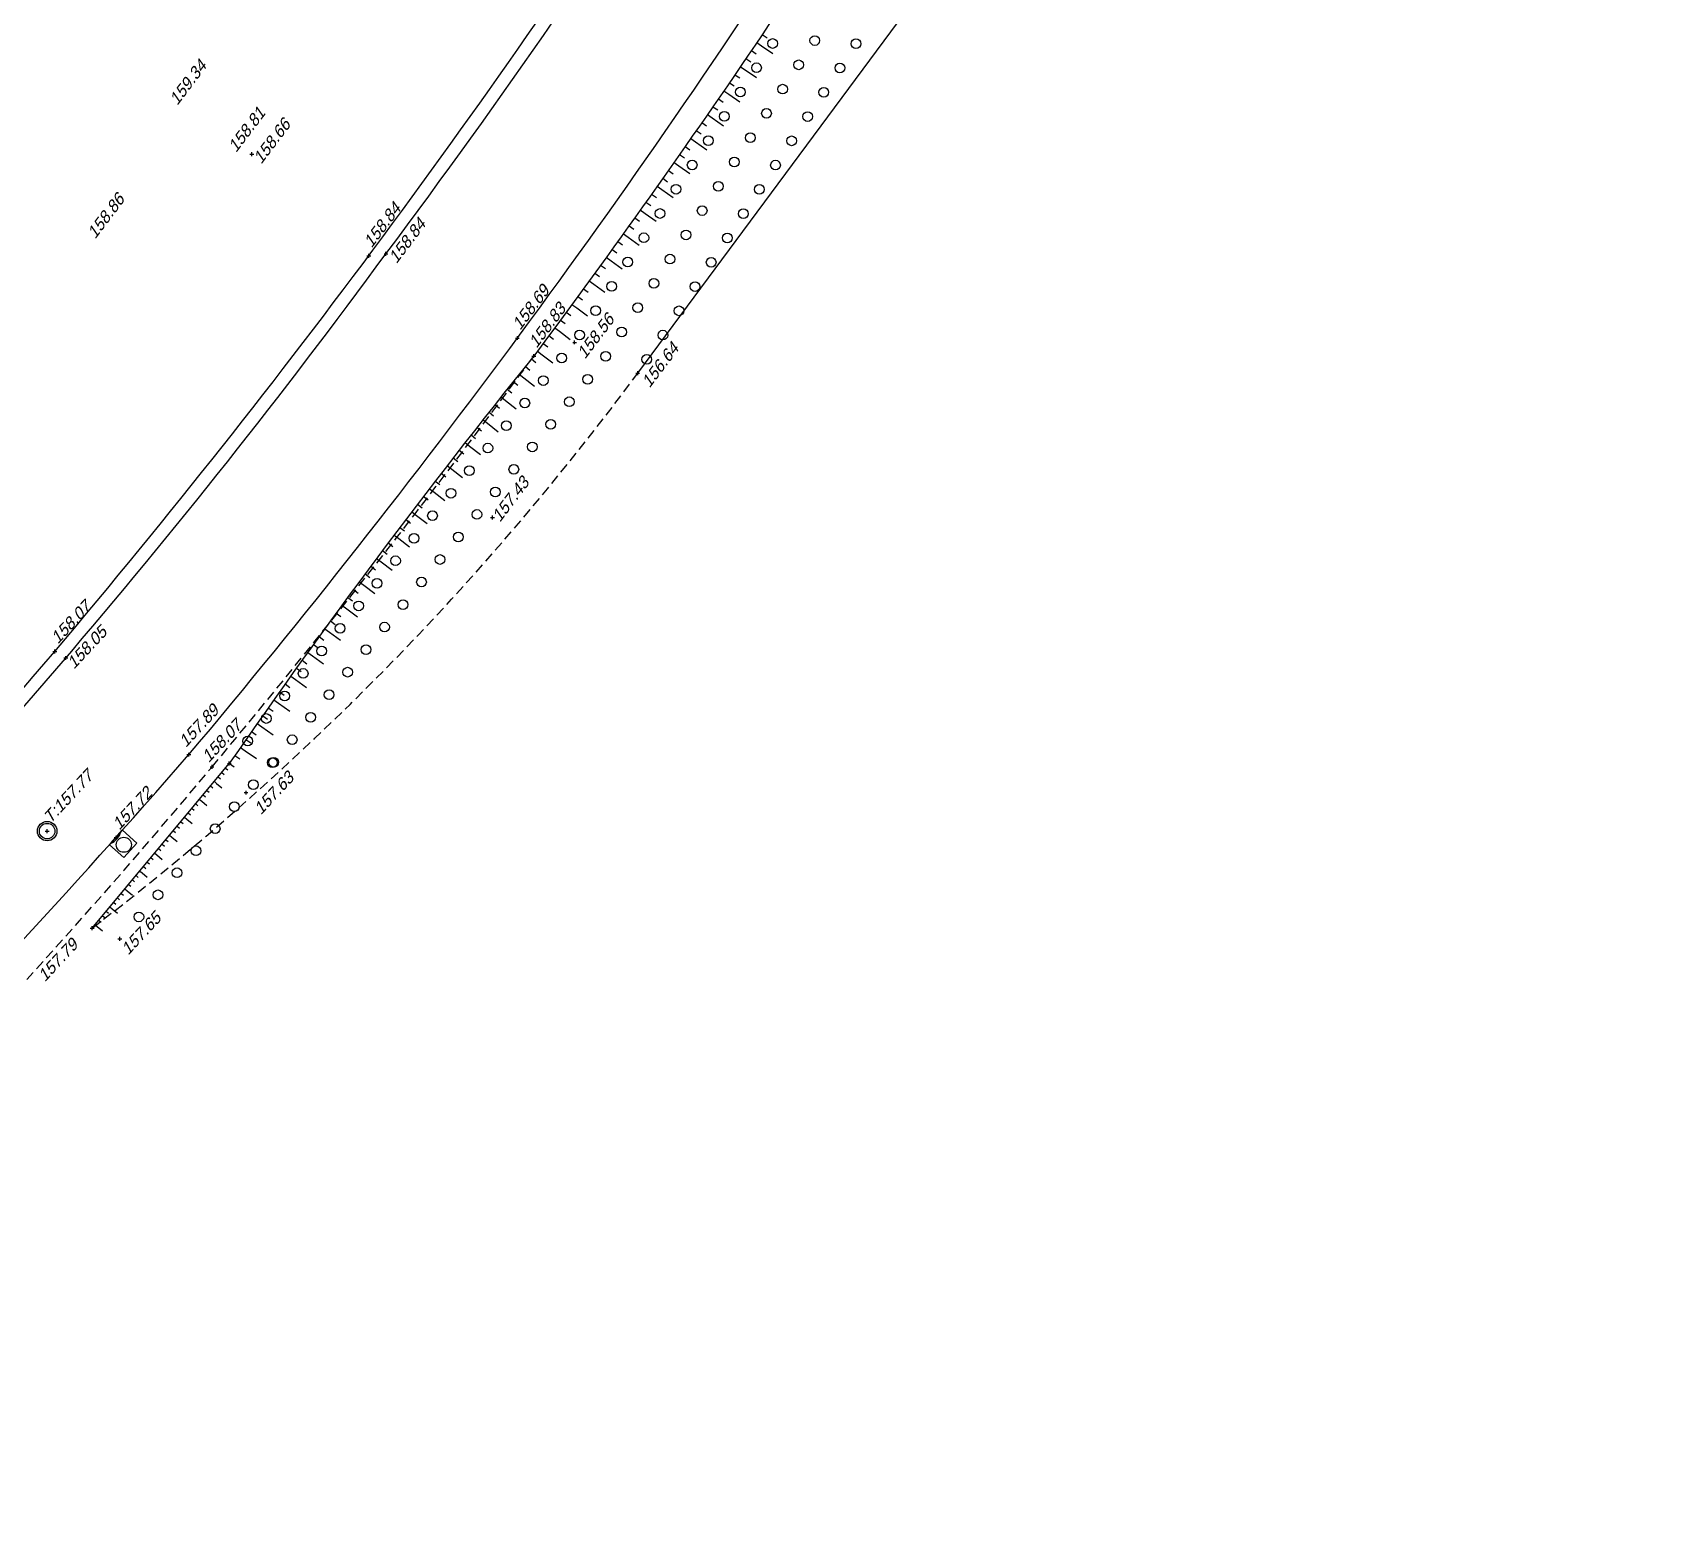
# Model space of a CAD drawing. Header units: metres. Extents: x 1633075 to 1634601, y 8175308 to 8177203.
# Drawn here: x 1634205.5 to 1634289.8, y 8175887.6 to 8175965 of the extents above; entities that cross this region are included whole.
import ezdxf

# ---------------------------------------------------------------- set-up
doc = ezdxf.new("R2010")
doc.units = ezdxf.units.M
doc.header["$LTSCALE"] = 2
doc.header["$PDMODE"] = 2
doc.header["$PDSIZE"] = 0.1
doc.linetypes.add('CACHE', pattern=[0.375, 0.25, -0.125])
doc.linetypes.add('CONTINU', pattern=[0])
for name, color, linetype in [('C15785 - ALLEE', 7, 'CACHE'), ('C15785 - ASSAINIS', 6, 'Continuous'), ('C15785 - BORDURES', 7, 'CONTINU'), ('C15785 - BTALUS', 3, 'CACHE'), ('C15785 - DBA', 252, 'Continuous'), ('C15785 - HTALUS', 7, 'Continuous'), ('C15785 - POINT 2D', 7, 'Continuous'), ('C15785 - Talus', 7, 'Continuous'), ('C15785 - VEGET', 3, 'Continuous'), ('C15785 - Z', 7, 'Continuous')]:
    doc.layers.add(name, color=color, linetype=linetype)
doc.styles.get("Standard").update_dxf_attribs({"font": 'arial.ttf'})

# ---------------------------------------------------------------- blocks, each defined once
blk = doc.blocks.new('R')
blk.add_circle((0, 0, 0.001), 0.25)
blk = doc.blocks.new('TALH100A')
blk.add_line((0, 0.3), (0, 1))
blk = doc.blocks.new('TALH100B')
blk.add_line((0, 0), (0, 0.3))
blk = doc.blocks.new('TALB050A')
blk.add_line((0, -0.15), (0, -0.5))
blk = doc.blocks.new('TALB050B')
blk.add_line((0, 0), (0, -0.15))
blk = doc.blocks.new('TAMPON')
blk.add_circle((0, 0), 0.5)

msp = doc.modelspace()

# ---------------------------------------------------------------- linework, layer by layer
at = {"layer": 'C15785 - ALLEE'}
for centre, radius, start, end in [((1633883.195, 8176203.748), 431.72, 320.16409, 323.7305), ((1633968.563, 8176131.967), 320.185, 310.26117, 320.24159)]:
    msp.add_arc(centre, radius, start, end, dxfattribs=at)
at = {"layer": 'C15785 - ASSAINIS'}
for p, q in [((1634210.091, 8175923.935), (1634209.425, 8175923.189)), ((1634210.837, 8175923.269), (1634210.091, 8175923.935)), ((1634209.425, 8175923.189), (1634210.171, 8175922.523)), ((1634210.171, 8175922.523), (1634210.837, 8175923.269))]:
    msp.add_line(p, q, dxfattribs=at)
for centre, radius in [((1634206.218, 8175923.888), 0.4), ((1634210.165, 8175923.186), 0.389)]:
    msp.add_circle(centre, radius, dxfattribs=at)
msp.add_arc((1634209.032, 8175924.2), 1.049, 295.40347, 341.03964, dxfattribs=at)
at = {"layer": 'C15785 - BORDURES'}
for centre, radius, start, end in [((1633880.769, 8176207.492), 434.665, 319.95369, 327.20614), ((1633866.819, 8176229.5), 459.57, 312.0733, 318.97224)]:
    msp.add_arc(centre, radius, start, end, dxfattribs=at)
at = {"layer": 'C15785 - BTALUS'}
msp.add_arc((1634121.885, 8176032.108), 142.574, 307.42708, 323.58315, dxfattribs=at)
at = {"layer": 'C15785 - DBA'}
for centre, radius, start, end in [((1633911.365, 8176187.393), 390.102, 323.18208, 331.86235), ((1633881.891, 8176207.348), 425.009, 319.82019, 327.16103), ((1633935.804, 8176164.61), 356.902, 315.11377, 323.7589), ((1633908.932, 8176187.435), 391.508, 315.50648, 319.49351)]:
    msp.add_arc(centre, radius, start, end, dxfattribs=at)
at = {"layer": 'C15785 - HTALUS'}
msp.add_lwpolyline([(1634289.818, 8176022.341, 0.175433), (1634279.139, 8176018.019), (1634264.072, 8175996.988), (1634254.006, 8175981.949, -0.022861), (1634231.266, 8175948.349, 0.018628), (1634215.594, 8175927.365, 0.018628)], format="xyb", dxfattribs=at)
msp.add_lwpolyline([(1634208.534, 8175918.886), (1634215.594, 8175927.365)], dxfattribs=at)
at = {"layer": 'C15785 - POINT 2D'}
for p in [(1634216.753, 8175958.747), (1634222.772, 8175953.511), (1634223.659, 8175953.615), (1634230.422, 8175949.276), (1634233.369, 8175949.055), (1634231.266, 8175948.349), (1634236.616, 8175947.468), (1634229.14, 8175940.033), (1634206.608, 8175933.137), (1634207.18, 8175932.804), (1634213.515, 8175927.826), (1634214.705, 8175927.192), (1634215.594, 8175927.365), (1634216.454, 8175925.868), (1634206.218, 8175923.888), (1634209.77, 8175923.551), (1634208.534, 8175918.886), (1634209.958, 8175918.338)]:
    msp.add_point(p, dxfattribs=at)
at = {"layer": 'C15785 - Talus'}
msp.add_lwpolyline([(1634236.616, 8175947.468), (1634251.459, 8175967.514)], dxfattribs=at)

# ---------------------------------------------------------------- block references
at = {"layer": 'C15785 - ASSAINIS', "rotation": 359.5000271160415}
msp.add_blockref('TAMPON', (1634206.218, 8175923.888), dxfattribs=at)
at = {"layer": 'C15785 - Talus'}
for name, p, rotation in [('TALH100B', (1634242.468, 8175964.075), 235.7832605850847), ('TALH100B', (1634242.749, 8175964.489), 235.8477964934298), ('TALH100A', (1634242.749, 8175964.489), 235.8477964934298), ('TALH100B', (1634243.029, 8175964.903), 235.9123324223216), ('TALH100B', (1634241.904, 8175963.249), 235.6541887500833), ('TALH100B', (1634242.186, 8175963.662), 235.7187246595259), ('TALH100B', (1634241.339, 8175962.424), 235.5251169135696), ('TALH100B', (1634241.622, 8175962.836), 235.5896528410103), ('TALH100A', (1634241.904, 8175963.249), 235.6541887500833), ('TALH100B', (1634240.772, 8175961.6), 235.3960450828423), ('TALH100B', (1634241.056, 8175962.012), 235.4605809930756), ('TALH100A', (1634241.056, 8175962.012), 235.4605809930756), ('TALH100B', (1634240.204, 8175960.778), 235.2669732432589), ('TALH100B', (1634240.488, 8175961.189), 235.3315091752395), ('TALH100B', (1634239.633, 8175959.956), 235.1379014131227), ('TALH100B', (1634239.918, 8175960.367), 235.2024373315798), ('TALH100A', (1634240.204, 8175960.778), 235.2669732432589), ('TALH100B', (1634239.06, 8175959.137), 235.008829588769), ('TALH100B', (1634239.347, 8175959.546), 235.0733655217377), ('TALH100A', (1634239.347, 8175959.546), 235.0733655217377), ('TALH100B', (1634238.486, 8175958.318), 234.8797577556347), ('TALH100B', (1634238.773, 8175958.727), 234.9442936896633), ('TALH100B', (1634237.91, 8175957.501), 234.7506859319085), ('TALH100B', (1634238.198, 8175957.909), 234.8152218425137), ('TALH100A', (1634238.486, 8175958.318), 234.8797577556347), ('TALH100B', (1634237.332, 8175956.685), 234.6216141029968), ('TALH100B', (1634237.621, 8175957.093), 234.6861500073308), ('TALH100A', (1634237.621, 8175957.093), 234.6861500073308), ('TALH100B', (1634236.752, 8175955.87), 234.4925422652086), ('TALH100A', (1634236.752, 8175955.87), 234.4925422652086), ('TALH100B', (1634237.042, 8175956.277), 234.5570781914539), ('TALH100B', (1634236.17, 8175955.057), 234.3634704256559), ('TALH100B', (1634236.461, 8175955.463), 234.4280063385258), ('TALH100B', (1634235.587, 8175954.245), 234.2343985900422), ('TALH100B', (1634235.879, 8175954.65), 234.2989345083361), ('TALH100A', (1634235.879, 8175954.65), 234.2989345083361), ('TALH100B', (1634235.001, 8175953.434), 234.1053267764781), ('TALH100A', (1634235.001, 8175953.434), 234.1053267764781), ('TALH100B', (1634235.294, 8175953.839), 234.1698626959017), ('TALH100B', (1634234.414, 8175952.624), 233.9762549391034), ('TALH100B', (1634234.708, 8175953.029), 234.0407908459576), ('TALH100B', (1634233.825, 8175951.816), 233.8471831053782), ('TALH100B', (1634234.12, 8175952.22), 233.9117190280287), ('TALH100A', (1634234.12, 8175952.22), 233.9117190280287), ('TALH100B', (1634232.938, 8175950.607), 233.6535753772628), ('TALH100B', (1634233.234, 8175951.009), 233.718111292292), ('TALH100A', (1634233.234, 8175951.009), 233.718111292292), ('TALH100B', (1634233.53, 8175951.413), 233.7826471853749), ('TALH100B', (1634232.344, 8175949.802), 233.524503525994), ('TALH100B', (1634232.641, 8175950.204), 233.5890394328889), ('TALH100B', (1634231.749, 8175948.998), 233.3954317017211), ('TALH100B', (1634232.047, 8175949.4), 233.4599676074406), ('TALH100A', (1634232.344, 8175949.802), 233.524503525994), ('TALH100B', (1634231.146, 8175948.201), 231.1429503762483), ('TALH100B', (1634231.451, 8175948.597), 233.3308957912377), ('TALH100A', (1634231.451, 8175948.597), 233.3308957912377), ('TALH100B', (1634230.52, 8175947.421), 231.3058989233397), ('TALH100A', (1634230.52, 8175947.421), 231.3058989233397), ('TALH100B', (1634230.833, 8175947.811), 231.2244246554049), ('TALH100B', (1634229.896, 8175946.64), 231.4688474450942), ('TALH100B', (1634230.208, 8175947.031), 231.3873731740214), ('TALH100B', (1634229.274, 8175945.857), 231.6317959574782), ('TALH100B', (1634229.585, 8175946.248), 231.5503216867562), ('TALH100A', (1634229.585, 8175946.248), 231.5503216867562), ('TALH100B', (1634228.345, 8175944.678), 231.8762187556655), ('TALH100B', (1634228.654, 8175945.072), 231.7947444763026), ('TALH100A', (1634228.654, 8175945.072), 231.7947444763026), ('TALH100B', (1634228.964, 8175945.464), 231.7132702302214), ('TALH100B', (1634227.729, 8175943.891), 232.0391672565109), ('TALH100B', (1634228.037, 8175944.285), 231.9576930067572), ('TALH100B', (1634227.115, 8175943.102), 232.2021157931885), ('TALH100B', (1634227.422, 8175943.496), 232.1206415316314), ('TALH100A', (1634227.729, 8175943.891), 232.0391672565109), ('TALH100B', (1634226.503, 8175942.311), 232.3650643157692), ('TALH100B', (1634226.809, 8175942.706), 232.2835900457013), ('TALH100A', (1634226.809, 8175942.706), 232.2835900457013), ('TALH100B', (1634225.894, 8175941.518), 232.5280128296563), ('TALH100A', (1634225.894, 8175941.518), 232.5280128296563), ('TALH100B', (1634226.198, 8175941.914), 232.4465385647208), ('TALH100B', (1634225.287, 8175940.723), 232.6909613513578), ('TALH100B', (1634225.59, 8175941.121), 232.6094870938993), ('TALH100B', (1634224.682, 8175939.927), 232.8539098748302), ('TALH100B', (1634224.984, 8175940.325), 232.7724356172054), ('TALH100A', (1634224.984, 8175940.325), 232.7724356172054), ('TALH100B', (1634224.079, 8175939.129), 233.0168584056843), ('TALH100A', (1634224.079, 8175939.129), 233.0168584056843), ('TALH100B', (1634224.38, 8175939.528), 232.9353841504049), ('TALH100B', (1634223.179, 8175937.929), 233.2612811716662), ('TALH100B', (1634223.479, 8175938.329), 233.1798069276394), ('TALH100B', (1634223.778, 8175938.729), 233.0983326454004), ('TALH100B', (1634222.582, 8175937.127), 233.4242297235711), ('TALH100B', (1634222.88, 8175937.528), 233.3427554567545), ('TALH100A', (1634223.179, 8175937.929), 233.2612811716662), ('TALH100B', (1634221.987, 8175936.323), 233.5871782215224), ('TALH100B', (1634222.284, 8175936.725), 233.5057039768791), ('TALH100A', (1634222.284, 8175936.725), 233.5057039768791), ('TALH100B', (1634221.395, 8175935.517), 233.7501267555049), ('TALH100B', (1634221.691, 8175935.92), 233.6686525041607), ('TALH100B', (1634220.805, 8175934.71), 233.9130752777455), ('TALH100B', (1634221.1, 8175935.114), 233.8316010120388), ('TALH100A', (1634221.395, 8175935.517), 233.7501267555049), ('TALH100B', (1634220.217, 8175933.901), 234.0760237832362), ('TALH100B', (1634220.511, 8175934.306), 233.9945495475365), ('TALH100A', (1634220.511, 8175934.306), 233.9945495475365), ('TALH100B', (1634219.631, 8175933.09), 234.2389723188098), ('TALH100A', (1634219.631, 8175933.09), 234.2389723188098), ('TALH100B', (1634219.924, 8175933.496), 234.1574980631428), ('TALH100B', (1634219.048, 8175932.278), 234.401920857596), ('TALH100B', (1634219.339, 8175932.684), 234.320446595986), ('TALH100B', (1634218.467, 8175931.464), 234.56486936373), ('TALH100B', (1634218.757, 8175931.871), 234.4833951087191), ('TALH100A', (1634218.757, 8175931.871), 234.4833951087191), ('TALH100B', (1634217.889, 8175930.648), 234.727817892849), ('TALH100A', (1634217.889, 8175930.648), 234.727817892849), ('TALH100B', (1634218.178, 8175931.056), 234.6463436476458), ('TALH100B', (1634217.312, 8175929.831), 234.8907664092896), ('TALH100B', (1634217.6, 8175930.24), 234.8092921552814), ('TALH100B', (1634216.738, 8175929.012), 235.0537149372871), ('TALH100B', (1634217.025, 8175929.422), 234.9722406886825), ('TALH100A', (1634217.025, 8175929.422), 234.9722406886825), ('TALH100B', (1634216.167, 8175928.192), 235.2166634614061), ('TALH100A', (1634216.167, 8175928.192), 235.2166634614061), ('TALH100B', (1634216.452, 8175928.602), 235.1351892106008), ('TALB050B', (1634215.402, 8175927.135), 50.21573551284754), ('TALH100B', (1634215.597, 8175927.37), 235.3796119860587), ('TALH100B', (1634215.882, 8175927.781), 235.2981377254481), ('TALB050B', (1634214.634, 8175926.212), 50.21573551284754), ('TALB050B', (1634214.826, 8175926.443), 50.21573551284754), ('TALB050A', (1634214.826, 8175926.443), 50.21573551284754), ('TALB050B', (1634215.018, 8175926.674), 50.21573551284754), ('TALB050B', (1634215.21, 8175926.904), 50.21573551284754), ('TALB050B', (1634213.866, 8175925.29), 50.21573551284754), ('TALB050B', (1634214.058, 8175925.521), 50.21573551284754), ('TALB050A', (1634214.058, 8175925.521), 50.21573551284754), ('TALB050B', (1634214.25, 8175925.751), 50.21573551284754), ('TALB050B', (1634214.442, 8175925.982), 50.21573551284754), ('TALB050B', (1634213.291, 8175924.599), 50.21573551284754), ('TALB050A', (1634213.291, 8175924.599), 50.21573551284754), ('TALB050B', (1634213.483, 8175924.829), 50.21573551284754), ('TALB050B', (1634213.674, 8175925.06), 50.21573551284754), ('TALB050B', (1634212.523, 8175923.677), 50.21573551284754), ('TALB050B', (1634212.715, 8175923.907), 50.21573551284754), ('TALB050B', (1634212.907, 8175924.138), 50.21573551284754), ('TALB050B', (1634213.099, 8175924.368), 50.21573551284754), ('TALB050B', (1634211.755, 8175922.754), 50.21573551284754), ('TALB050B', (1634211.947, 8175922.985), 50.21573551284754), ('TALB050B', (1634212.139, 8175923.215), 50.21573551284754), ('TALB050B', (1634212.331, 8175923.446), 50.21573551284754), ('TALB050A', (1634212.523, 8175923.677), 50.21573551284754), ('TALB050B', (1634211.179, 8175922.063), 50.21573551284754), ('TALB050B', (1634211.371, 8175922.293), 50.21573551284754), ('TALB050B', (1634211.563, 8175922.524), 50.21573551284754), ('TALB050A', (1634211.755, 8175922.754), 50.21573551284754), ('TALB050B', (1634210.411, 8175921.141), 50.21573551284754), ('TALB050B', (1634210.603, 8175921.371), 50.21573551284754), ('TALB050B', (1634210.795, 8175921.602), 50.21573551284754), ('TALB050B', (1634210.987, 8175921.832), 50.21573551284754), ('TALB050A', (1634210.987, 8175921.832), 50.21573551284754), ('TALB050B', (1634209.643, 8175920.218), 50.21573551284754), ('TALB050B', (1634209.835, 8175920.449), 50.21573551284754), ('TALB050B', (1634210.027, 8175920.68), 50.21573551284754), ('TALB050B', (1634210.219, 8175920.91), 50.21573551284754), ('TALB050A', (1634210.219, 8175920.91), 50.21573551284754), ('TALB050B', (1634209.067, 8175919.527), 50.21573551284754), ('TALB050B', (1634209.259, 8175919.757), 50.21573551284754), ('TALB050B', (1634209.451, 8175919.988), 50.21573551284754), ('TALB050A', (1634209.451, 8175919.988), 50.21573551284754), ('TALB050B', (1634208.683, 8175919.066), 50.21573551284754), ('TALB050A', (1634208.683, 8175919.066), 50.21573551284754), ('TALB050B', (1634208.875, 8175919.296), 50.21573551284754)]:
    msp.add_blockref(name, p, dxfattribs=dict(at, rotation=rotation))
at = {"layer": 'C15785 - VEGET'}
for p, rotation in [((1634245.732, 8175964.594), 56.48196688555731), ((1634243.561, 8175964.443), 56.48196950512581), ((1634247.852, 8175964.432), 56.48196688555731), ((1634242.733, 8175963.192), 56.48196950512581), ((1634244.904, 8175963.343), 56.48196688555731), ((1634247.024, 8175963.182), 56.48196688555731), ((1634244.076, 8175962.092), 56.48196688555731), ((1634241.905, 8175961.942), 56.48196950512581), ((1634246.196, 8175961.931), 56.48196688555731), ((1634241.076, 8175960.691), 56.48196950512581), ((1634243.247, 8175960.842), 56.48196688555731), ((1634245.367, 8175960.681), 56.48196688555731), ((1634242.419, 8175959.591), 56.48196688555731), ((1634240.248, 8175959.441), 56.48196950512581), ((1634244.539, 8175959.43), 56.48196688555731), ((1634239.42, 8175958.19), 56.48196950512581), ((1634241.591, 8175958.341), 56.48196688555731), ((1634243.711, 8175958.18), 56.48196688555731), ((1634240.763, 8175957.09), 56.48196688555731), ((1634238.591, 8175956.94), 56.48196950512581), ((1634242.882, 8175956.929), 56.48196688555731), ((1634237.763, 8175955.689), 56.48196950512581), ((1634239.934, 8175955.84), 56.48196688555731), ((1634242.054, 8175955.678), 56.48196688555731), ((1634239.106, 8175954.589), 56.48196688555731), ((1634236.935, 8175954.438), 56.48196950512581), ((1634241.226, 8175954.428), 56.48196688555731), ((1634236.107, 8175953.188), 56.48196950512581), ((1634238.278, 8175953.339), 56.48196688555731), ((1634240.398, 8175953.177), 56.48196688555731), ((1634235.278, 8175951.937), 56.48196950512581), ((1634237.449, 8175952.088), 56.48196688555731), ((1634239.569, 8175951.927), 56.48196688555731), ((1634234.45, 8175950.687), 56.48196950512581), ((1634236.621, 8175950.837), 56.48196688555731), ((1634238.741, 8175950.676), 56.48196688555731), ((1634233.622, 8175949.436), 56.48196950512581), ((1634235.793, 8175949.587), 56.48196688555731), ((1634237.913, 8175949.426), 56.48196688555731), ((1634232.708, 8175948.248), 50.66503909451722), ((1634234.964, 8175948.336), 56.48196688555731), ((1634237.084, 8175948.175), 56.48196688555731), ((1634231.757, 8175947.088), 50.66503909451722), ((1634234.044, 8175947.154), 50.66503909451722), ((1634230.807, 8175945.928), 50.66503909451722), ((1634233.093, 8175945.994), 50.66503909451722), ((1634229.856, 8175944.768), 50.66503909451722), ((1634232.142, 8175944.833), 50.66503909451722), ((1634228.905, 8175943.608), 50.66503909451722), ((1634231.192, 8175943.673), 50.66503909451722), ((1634227.954, 8175942.448), 50.66503909451722), ((1634230.241, 8175942.513), 50.66503909451722), ((1634227.004, 8175941.287), 50.66503909451722), ((1634229.29, 8175941.353), 50.66503909451722), ((1634226.053, 8175940.127), 50.66503909451722), ((1634228.339, 8175940.193), 50.66503909451722), ((1634225.102, 8175938.967), 50.66503909451722), ((1634227.388, 8175939.033), 50.66503909451722), ((1634224.151, 8175937.807), 50.66503909451722), ((1634226.438, 8175937.872), 50.66503909451722), ((1634223.2, 8175936.647), 50.66503909451722), ((1634225.487, 8175936.712), 50.66503909451722), ((1634222.25, 8175935.486), 50.66503909451722), ((1634224.536, 8175935.552), 50.66503909451722), ((1634221.299, 8175934.326), 50.66503909451722), ((1634223.585, 8175934.392), 50.66503909451722), ((1634220.348, 8175933.166), 50.66503909451722), ((1634222.635, 8175933.232), 50.66503909451722), ((1634219.397, 8175932.006), 50.66503909451722), ((1634221.684, 8175932.071), 50.66503909451722), ((1634218.447, 8175930.846), 50.66503909451722), ((1634220.733, 8175930.911), 50.66503909451722), ((1634217.496, 8175929.686), 50.66503909451722), ((1634219.782, 8175929.751), 50.66503909451722), ((1634216.545, 8175928.525), 50.66503909451722), ((1634218.831, 8175928.591), 50.66503909451722), ((1634217.811, 8175927.412), 49.12645812049875), ((1634217.881, 8175927.431), 50.66503909451722), ((1634216.829, 8175926.278), 49.12645812049875), ((1634215.848, 8175925.143), 49.12645812049875), ((1634214.866, 8175924.009), 49.12645812049875), ((1634213.885, 8175922.875), 49.12645812049875), ((1634212.903, 8175921.741), 49.12645812049875), ((1634211.921, 8175920.606), 49.12645812049875), ((1634210.94, 8175919.472), 49.12645812049875)]:
    msp.add_blockref('R', p, dxfattribs=dict(at, rotation=rotation))

# ---------------------------------------------------------------- texts
at = {"layer": 'C15785 - Z', "oblique": 18}
for s, rotation, p in [(' 159.34', 412.86926, (1634212.774, 8175961.032, 159.335)), (' 158.81', 412.86926, (1634215.799, 8175958.606, 158.808)), (' 158.66', 412.86926, (1634217.094, 8175958.008, 158.662)), (' 158.86', 412.86926, (1634208.548, 8175954.158, 158.862)), (' 158.84', 412.86926, (1634222.773, 8175953.691, 158.838)), (' 158.84', 412.86926, (1634224.057, 8175952.884, 158.844)), (' 158.69', 412.86926, (1634230.423, 8175949.456, 158.687)), (' 158.83', 412.86926, (1634231.267, 8175948.529, 158.826)), (' 158.56', 412.86926, (1634233.761, 8175947.971, 158.56)), (' 156.64', 412.86926, (1634237.082, 8175946.483, 156.638)), (' 157.43', 412.86926, (1634229.382, 8175939.573, 157.426)), (' 158.07', 407.07965, (1634206.61, 8175933.317, 158.071)), (' 158.05', 407.07965, (1634207.44, 8175932.023, 158.05)), (' 157.89', 407.07965, (1634213.196, 8175927.988, 157.888)), (' 158.07', 407.07965, (1634214.378, 8175927.206, 158.07)), (' T:157.77', 407.07965, (1634206.22, 8175924.068, 157.769)), (' 157.63', 407.07965, (1634217.06, 8175924.521, 157.634)), (' 157.72', 407.07965, (1634209.771, 8175923.731, 157.716)), (' 157.65', 407.07965, (1634210.227, 8175917.294, 157.648)), (' 157.79', 407.07965, (1634205.941, 8175915.923, 157.79))]:
    msp.add_text(s, height=0.6, rotation=rotation, dxfattribs=at).set_placement(p)

doc.saveas('drawing.dxf')
